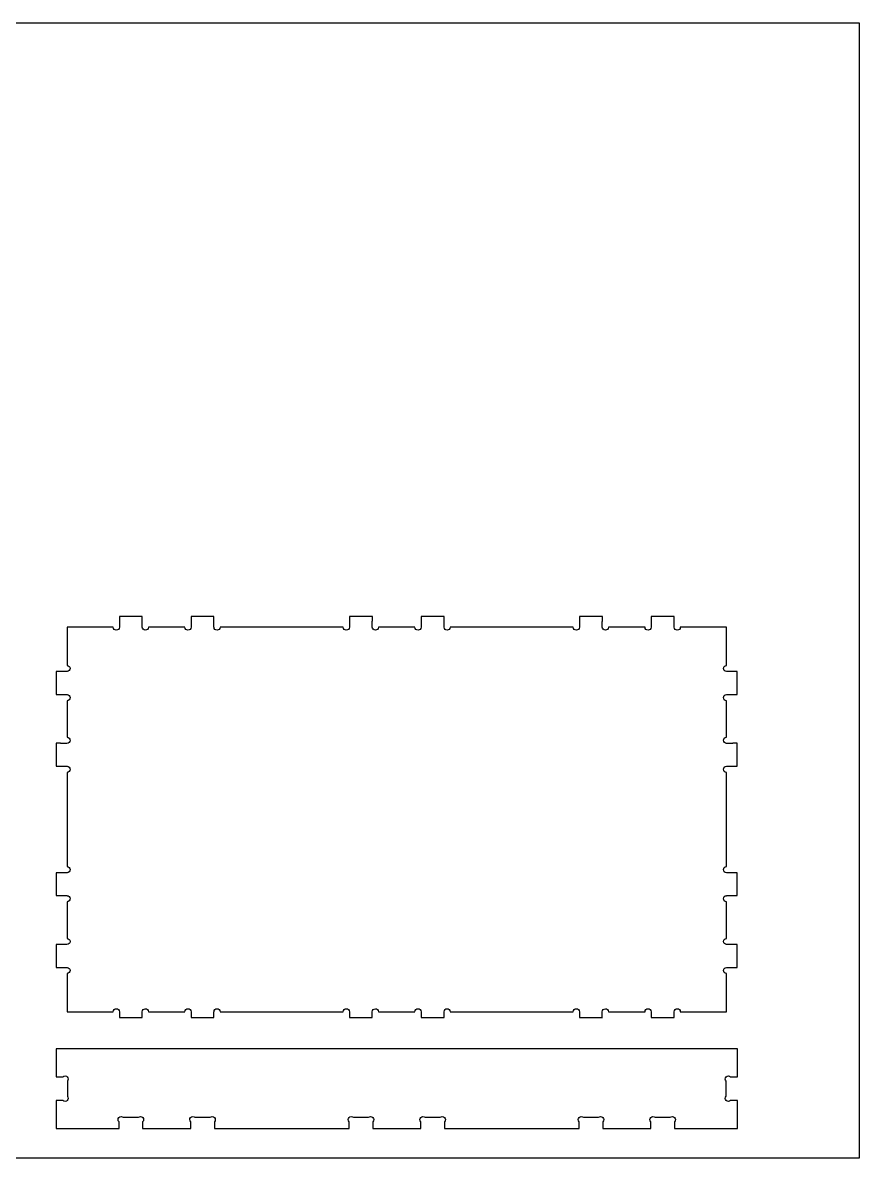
# Model space of a CAD drawing. Extents: x 0 to 4896, y 0 to 5028.
# Drawn here: x 1541 to 2439, y 2550 to 3769 of the extents above; entities that cross this region are included whole.
import ezdxf

# ---------------------------------------------------------------- set-up
doc = ezdxf.new("R2010")
doc.units = 0
doc.layers.add('Layer_1', color=7, linetype='CONTINUOUS')

msp = doc.modelspace()

# ---------------------------------------------------------------- linework, layer by layer
at = {"layer": 'Layer_1', "color": 1}
msp.add_lwpolyline([(0.634887, 3769.072726), (2438.984172, 3769.072726), (2438.984172, 2549.923582), (0.634887, 2549.923582), (0.634887, 3769.072726)], dxfattribs=at)
at = {"layer": 'Layer_1', "color": 7}
for points in [[(1644.440902, 3131.704628), (1644.440902, 3126.950876), (1644.440902, 3122.109072), (1644.440902, 3120.018934), (1644.387844, 3120.018934)], [(1669.039673, 3127.118516), (1669.039673, 3131.704628), (1644.442313, 3131.704628), (1644.440902, 3131.704628)], [(1668.942588, 3120.177543), (1668.942588, 3126.27185)], [(1746.077336, 3120.018934), (1746.042341, 3120.018934), (1746.042341, 3126.853792), (1746.042341, 3131.704628), (1721.43595, 3131.704628), (1721.43595, 3122.100323), (1721.43595, 3120.018934), (1721.382892, 3120.018934)], [(1916.08995, 3127.118516), (1916.08995, 3131.704628), (1891.492308, 3131.704628), (1891.492308, 3126.950876), (1891.492308, 3122.109072), (1891.492308, 3120.018934), (1891.439533, 3120.018934)], [(1915.992866, 3120.177543), (1915.992866, 3126.27185)], [(1993.127868, 3120.018934), (1993.092308, 3120.018934), (1993.092308, 3126.853792), (1993.092308, 3131.704628), (1968.486199, 3131.704628), (1968.486199, 3122.100323), (1968.486199, 3120.018934), (1968.433424, 3120.018934)], [(2163.131169, 3127.118516), (2163.131169, 3131.704628), (2138.533809, 3131.704628), (2138.533809, 3126.950876), (2138.533809, 3122.109072), (2138.533809, 3120.018934), (2138.489782, 3120.018934)], [(2163.042551, 3120.177543), (2163.042551, 3126.27185)], [(2240.177271, 3120.018934), (2240.133244, 3120.018934), (2240.133244, 3126.853792), (2240.133244, 3131.704628), (2215.527136, 3131.704628), (2215.527136, 3122.100323), (2215.527136, 3120.018934), (2215.482827, 3120.018934)], [(1637.799648, 3120.018934), (1588.287428, 3120.018934), (1588.287428, 3079.078932)], [(1714.79495, 3120.018934), (1675.530784, 3120.018934)], [(1884.851337, 3120.018934), (1752.665504, 3120.018934)], [(1961.845228, 3120.018934), (1922.581062, 3120.018934)], [(2131.901587, 3120.018934), (1999.715782, 3120.018934)], [(2208.894913, 3120.018934), (2169.630747, 3120.018934)], [(2296.277969, 3079.078932), (2296.277969, 3120.018934), (2246.765467, 3120.018934)], [(1588.287428, 3072.490736), (1588.287428, 3072.44671), (1581.452288, 3072.44671), (1576.601453, 3072.44671), (1576.601453, 3047.840601), (1586.206039, 3047.840601), (1588.287428, 3047.840601), (1588.287428, 3047.796292)], [(2296.277969, 3047.796292), (2296.277969, 3047.840601), (2298.359358, 3047.840601), (2307.963662, 3047.840601), (2307.963662, 3072.44671), (2303.112827, 3072.44671), (2296.277969, 3072.44671), (2296.277969, 3072.490736)], [(1588.287428, 3041.208379), (1588.287428, 3001.944212)], [(2296.277969, 3001.944212), (2296.277969, 3041.208379)], [(1581.187564, 2995.444634), (1576.601453, 2995.444634), (1576.601453, 2970.846992), (1581.355204, 2970.846992), (1586.197008, 2970.846992), (1588.287428, 2970.846992), (1588.287428, 2970.802965)], [(1588.128537, 2995.356016), (1582.03423, 2995.356016)], [(2296.277969, 2970.802965), (2296.277969, 2970.846992), (2298.368107, 2970.846992), (2303.209911, 2970.846992), (2307.963662, 2970.846992), (2307.963662, 2995.444634), (2303.377551, 2995.444634)], [(2302.530884, 2995.356016), (2296.436578, 2995.356016)], [(1588.287428, 2964.21477), (1588.287428, 2863.11769)], [(2296.277969, 2863.11769), (2296.277969, 2964.21477)], [(1588.287428, 2856.529494), (1588.287428, 2856.485468), (1581.452288, 2856.485468), (1576.601453, 2856.485468), (1576.601453, 2831.879076), (1586.206039, 2831.879076), (1588.287428, 2831.879076), (1588.287428, 2831.83505)], [(2296.277969, 2831.83505), (2296.277969, 2831.879076), (2298.359358, 2831.879076), (2307.963662, 2831.879076), (2307.963662, 2856.485468), (2303.112827, 2856.485468), (2296.277969, 2856.485468), (2296.277969, 2856.529494)], [(1588.287428, 2825.246854), (1588.287428, 2785.982688)], [(2296.277969, 2785.982688), (2296.277969, 2825.246854)], [(1581.187564, 2779.48311), (1576.601453, 2779.48311), (1576.601453, 2754.88575), (1581.355204, 2754.88575), (1586.197008, 2754.88575), (1588.287428, 2754.88575), (1588.287428, 2754.841723)], [(1588.128537, 2779.394492), (1582.03423, 2779.394492)], [(2296.277969, 2754.841723), (2296.277969, 2754.88575), (2298.368107, 2754.88575), (2303.209911, 2754.88575), (2307.963662, 2754.88575), (2307.963662, 2779.48311), (2303.377551, 2779.48311)], [(2302.530884, 2779.394492), (2296.436578, 2779.394492)], [(1588.287428, 2748.253528), (1588.287428, 2707.304776), (1637.799648, 2707.304776)], [(2246.765467, 2707.304776), (2296.277969, 2707.304776), (2296.277969, 2748.253528)], [(1644.387844, 2707.304776), (1644.43187, 2707.304776), (1644.43187, 2705.708528), (1644.43187, 2700.954776), (1668.949926, 2700.954776)], [(1668.941459, 2701.06061), (1668.941459, 2707.154916)], [(1675.529655, 2707.304776), (1714.793822, 2707.304776)], [(1721.381735, 2707.304776), (1721.426044, 2707.304776), (1721.426044, 2700.954776), (1746.032153, 2700.954776), (1746.032153, 2705.805612), (1746.032153, 2707.304776), (1746.076179, 2707.304776)], [(1752.664375, 2707.304776), (1884.850208, 2707.304776)], [(1891.438404, 2707.304776), (1891.48243, 2707.304776), (1891.48243, 2705.708528), (1891.48243, 2700.954776), (1916.000486, 2700.954776)], [(1915.992019, 2701.06061), (1915.992019, 2707.154916)], [(1922.580215, 2707.304776), (1961.844382, 2707.304776)], [(1968.432577, 2707.304776), (1968.476604, 2707.304776), (1968.476604, 2700.954776), (1993.082713, 2700.954776), (1993.082713, 2705.805612), (1993.082713, 2707.304776), (1993.127022, 2707.304776)], [(1999.714935, 2707.304776), (2131.90074, 2707.304776)], [(2138.488936, 2707.304776), (2138.532962, 2707.304776), (2138.532962, 2705.708528), (2138.532962, 2700.954776), (2163.051018, 2700.954776)], [(2163.042551, 2701.06061), (2163.042551, 2707.154916)], [(2169.630747, 2707.304776), (2208.894913, 2707.304776)], [(2215.482827, 2707.304776), (2215.527136, 2707.304776), (2215.527136, 2700.954776), (2240.133244, 2700.954776), (2240.133244, 2705.805612), (2240.133244, 2707.304776), (2240.177271, 2707.304776)], [(1576.412364, 2667.430163), (1576.412364, 2637.285161), (1583.811666, 2637.285161)], [(2300.753167, 2637.285161), (2308.152751, 2637.285161), (2308.152751, 2667.430163), (1576.412364, 2667.430163), (1576.412364, 2667.430163)], [(1588.565417, 2632.69905), (1588.565417, 2616.480303)], [(2295.999416, 2616.471272), (2295.999416, 2632.690301)], [(1583.811666, 2611.885161), (1576.412364, 2611.885161), (1576.412364, 2581.740441), (1644.039864, 2581.740441), (1644.039864, 2589.140025)], [(2240.525251, 2589.140025), (2240.525251, 2581.740441), (2308.152751, 2581.740441), (2308.152751, 2611.885161), (2300.753167, 2611.885161)], [(1648.625975, 2593.893494), (1664.845004, 2593.893494)], [(1669.439864, 2589.140025), (1669.439864, 2581.740441), (1721.033473, 2581.740441), (1721.033473, 2589.140025)], [(1725.619584, 2593.893494), (1741.838613, 2593.893494)], [(1746.433473, 2589.140025), (1746.433473, 2581.740441), (1891.090142, 2581.740441), (1891.090142, 2589.140025)], [(1895.676253, 2593.893494), (1911.894999, 2593.893494)], [(1916.490142, 2589.140025), (1916.490142, 2581.740441), (1968.08375, 2581.740441), (1968.08375, 2589.140025)], [(1972.669862, 2593.893494), (1988.88889, 2593.893494)], [(1993.48375, 2589.140025), (1993.48375, 2581.740441), (2138.131642, 2581.740441), (2138.131642, 2589.140025)], [(2142.717753, 2593.893494), (2158.9365, 2593.893494)], [(2163.531642, 2589.140025), (2163.531642, 2581.740441), (2215.125251, 2581.740441), (2215.125251, 2589.140025)], [(2219.711362, 2593.893494), (2235.930391, 2593.893494)]]:
    msp.add_lwpolyline(points, dxfattribs=at)
for points in [[(1668.942588, 3126.27185), (1668.942588, 3126.541654), (1668.979277, 3126.805814), (1669.039673, 3127.05671)], [(1669.039673, 3127.05671), (1669.039673, 3127.076465), (1669.039673, 3127.099043), (1669.039673, 3127.118516)], [(1915.992866, 3126.27185), (1915.992866, 3126.53855), (1916.030966, 3126.799605), (1916.08995, 3127.047961)], [(1916.08995, 3127.047961), (1916.08995, 3127.070539), (1916.08995, 3127.096221), (1916.08995, 3127.118516)], [(2163.042551, 3126.27185), (2163.042551, 3126.532623), (2163.083191, 3126.786905), (2163.139636, 3127.030181)], [(2163.139636, 3127.030181), (2163.139636, 3127.060379), (2163.133991, 3127.090576), (2163.131169, 3127.118516)], [(1641.08923, 3116.879212), (1639.314335, 3116.879212), (1637.883186, 3118.265205), (1637.799648, 3120.018934)], [(1644.387844, 3120.018934), (1644.304024, 3118.265205), (1642.864973, 3116.879212), (1641.08923, 3116.879212)], [(1672.241202, 3116.879212), (1670.411555, 3116.879212), (1668.942588, 3118.348179), (1668.942588, 3120.177543)], [(1675.530784, 3120.018934), (1675.447246, 3118.265205), (1674.016379, 3116.879212), (1672.241202, 3116.879212)], [(1718.093282, 3116.879212), (1716.318104, 3116.879212), (1714.87877, 3118.265205), (1714.79495, 3120.018934)], [(1721.382892, 3120.018934), (1721.299636, 3118.265205), (1719.868205, 3116.879212), (1718.093282, 3116.879212)], [(1749.367173, 3116.879212), (1747.591995, 3116.879212), (1746.160846, 3118.265205), (1746.077336, 3120.018934)], [(1752.665504, 3120.018934), (1752.581684, 3118.265205), (1751.14235, 3116.879212), (1749.367173, 3116.879212)], [(1888.141202, 3116.879212), (1886.365742, 3116.879212), (1884.934875, 3118.265205), (1884.851337, 3120.018934)], [(1891.439533, 3120.018934), (1891.35543, 3118.265205), (1889.916097, 3116.879212), (1888.141202, 3116.879212)], [(1919.291197, 3116.879212), (1917.462115, 3116.879212), (1915.992866, 3118.348179), (1915.992866, 3120.177543)], [(1922.581062, 3120.018934), (1922.497524, 3118.265205), (1921.066939, 3116.879212), (1919.291197, 3116.879212)], [(1965.143559, 3116.879212), (1963.368382, 3116.879212), (1961.929048, 3118.265205), (1961.845228, 3120.018934)], [(1968.433424, 3120.018934), (1968.349886, 3118.265205), (1966.918737, 3116.879212), (1965.143559, 3116.879212)], [(1996.41745, 3116.879212), (1994.642555, 3116.879212), (1993.211124, 3118.265205), (1993.127868, 3120.018934)], [(1999.715782, 3120.018934), (1999.631962, 3118.265205), (1998.192628, 3116.879212), (1996.41745, 3116.879212)], [(2135.191169, 3116.879212), (2133.416273, 3116.879212), (2131.985124, 3118.265205), (2131.901587, 3120.018934)], [(2138.489782, 3120.018934), (2138.40568, 3118.265205), (2136.966629, 3116.879212), (2135.191169, 3116.879212)], [(2166.341164, 3116.879212), (2164.511518, 3116.879212), (2163.042551, 3118.348179), (2163.042551, 3120.177543)], [(2169.630747, 3120.018934), (2169.547209, 3118.265205), (2168.11606, 3116.879212), (2166.341164, 3116.879212)], [(2212.193244, 3116.879212), (2210.418067, 3116.879212), (2208.978733, 3118.265205), (2208.894913, 3120.018934)], [(2215.482827, 3120.018934), (2215.399571, 3118.265205), (2213.968422, 3116.879212), (2212.193244, 3116.879212)], [(2243.467136, 3116.879212), (2241.691958, 3116.879212), (2240.260809, 3118.265205), (2240.177271, 3120.018934)], [(2246.765467, 3120.018934), (2246.681647, 3118.265205), (2245.242031, 3116.879212), (2243.467136, 3116.879212)], [(1588.287428, 3079.078932), (1590.040875, 3078.995112), (1591.42715, 3077.555496), (1591.42715, 3075.780601)], [(1591.42715, 3075.780601), (1591.42715, 3074.005423), (1590.040875, 3072.574274), (1588.287428, 3072.490736)], [(2293.138247, 3075.780601), (2293.138247, 3077.555496), (2294.52424, 3078.995112), (2296.277969, 3079.078932)], [(2296.277969, 3072.490736), (2294.52424, 3072.574274), (2293.138247, 3074.005423), (2293.138247, 3075.780601)], [(1588.287428, 3047.796292), (1590.040875, 3047.713036), (1591.42715, 3046.281888), (1591.42715, 3044.50671)], [(1591.42715, 3044.50671), (1591.42715, 3042.731532), (1590.040875, 3041.292199), (1588.287428, 3041.208379)], [(2293.138247, 3044.50671), (2293.138247, 3046.281888), (2294.52424, 3047.713036), (2296.277969, 3047.796292)], [(2296.277969, 3041.208379), (2294.52424, 3041.292199), (2293.138247, 3042.731532), (2293.138247, 3044.50671)], [(1588.287428, 3001.944212), (1590.040875, 3001.860674), (1591.42715, 3000.429525), (1591.42715, 2998.654348)], [(2293.138247, 2998.654348), (2293.138247, 3000.429525), (2294.52424, 3001.860674), (2296.277969, 3001.944212)], [(1581.275899, 2995.453101), (1581.245956, 2995.450279), (1581.215758, 2995.447456), (1581.187564, 2995.444634)], [(1582.03423, 2995.356016), (1581.773739, 2995.356016), (1581.519175, 2995.396374), (1581.275899, 2995.453101)], [(1591.42715, 2998.654348), (1591.42715, 2996.825265), (1589.957902, 2995.356016), (1588.128537, 2995.356016)], [(2296.436578, 2995.356016), (2294.607213, 2995.356016), (2293.138247, 2996.825265), (2293.138247, 2998.654348)], [(2303.289498, 2995.453101), (2303.046222, 2995.396374), (2302.791658, 2995.356016), (2302.530884, 2995.356016)], [(2303.377551, 2995.444634), (2303.349329, 2995.447456), (2303.319413, 2995.453101), (2303.289498, 2995.453101)], [(1588.287428, 2970.802965), (1590.040875, 2970.719145), (1591.42715, 2969.27953), (1591.42715, 2967.504634)], [(1591.42715, 2967.504634), (1591.42715, 2965.729456), (1590.040875, 2964.298308), (1588.287428, 2964.21477)], [(2293.138247, 2967.504634), (2293.138247, 2969.27953), (2294.52424, 2970.719145), (2296.277969, 2970.802965)], [(2296.277969, 2964.21477), (2294.52424, 2964.298308), (2293.138247, 2965.729456), (2293.138247, 2967.504634)], [(1588.287428, 2863.11769), (1590.040875, 2863.033588), (1591.42715, 2861.594254), (1591.42715, 2859.819076)], [(1591.42715, 2859.819076), (1591.42715, 2858.043899), (1590.040875, 2856.613032), (1588.287428, 2856.529494)], [(2293.138247, 2859.819076), (2293.138247, 2861.594254), (2294.52424, 2863.033588), (2296.277969, 2863.11769)], [(2296.277969, 2856.529494), (2294.52424, 2856.613032), (2293.138247, 2858.043899), (2293.138247, 2859.819076)], [(1588.287428, 2831.83505), (1590.040875, 2831.751512), (1591.42715, 2830.320645), (1591.42715, 2828.545468)], [(1591.42715, 2828.545468), (1591.42715, 2826.77029), (1590.040875, 2825.330956), (1588.287428, 2825.246854)], [(2293.138247, 2828.545468), (2293.138247, 2830.320645), (2294.52424, 2831.751512), (2296.277969, 2831.83505)], [(2296.277969, 2825.246854), (2294.52424, 2825.330956), (2293.138247, 2826.77029), (2293.138247, 2828.545468)], [(1591.42715, 2782.693105), (1591.42715, 2780.863741), (1589.957902, 2779.394492), (1588.128537, 2779.394492)], [(1588.287428, 2785.982688), (1590.040875, 2785.89915), (1591.42715, 2784.468283), (1591.42715, 2782.693105)], [(2293.138247, 2782.693105), (2293.138247, 2784.468283), (2294.52424, 2785.89915), (2296.277969, 2785.982688)], [(2296.436578, 2779.394492), (2294.607213, 2779.394492), (2293.138247, 2780.863741), (2293.138247, 2782.693105)], [(1581.275899, 2779.491576), (1581.245956, 2779.488754), (1581.215758, 2779.485932), (1581.187564, 2779.48311)], [(1582.03423, 2779.394492), (1581.773739, 2779.394492), (1581.519175, 2779.435132), (1581.275899, 2779.491576)], [(2303.289498, 2779.491576), (2303.046222, 2779.435132), (2302.791658, 2779.394492), (2302.530884, 2779.394492)], [(2303.377551, 2779.48311), (2303.349329, 2779.485932), (2303.319413, 2779.491576), (2303.289498, 2779.491576)], [(1588.287428, 2754.841723), (1590.040875, 2754.757621), (1591.42715, 2753.318288), (1591.42715, 2751.54311)], [(1591.42715, 2751.54311), (1591.42715, 2749.767932), (1590.040875, 2748.337065), (1588.287428, 2748.253528)], [(2293.138247, 2751.54311), (2293.138247, 2753.318288), (2294.52424, 2754.757621), (2296.277969, 2754.841723)], [(2296.277969, 2748.253528), (2294.52424, 2748.337065), (2293.138247, 2749.767932), (2293.138247, 2751.54311)], [(1637.799648, 2707.304776), (1637.878642, 2709.062456), (1639.311513, 2710.453248), (1641.08923, 2710.453248)], [(1641.08923, 2710.453248), (1642.867513, 2710.453248), (1644.308257, 2709.062456), (1644.387844, 2707.304776)], [(1668.941459, 2707.154916), (1668.941459, 2708.984281), (1670.410708, 2710.453248), (1672.240073, 2710.453248)], [(1672.240073, 2710.453248), (1674.01779, 2710.453248), (1675.450633, 2709.062456), (1675.529655, 2707.304776)], [(1714.793822, 2707.304776), (1714.873126, 2709.062456), (1716.314435, 2710.453248), (1718.092153, 2710.453248)], [(1718.092153, 2710.453248), (1719.870435, 2710.453248), (1721.302713, 2709.062456), (1721.381735, 2707.304776)], [(1746.076179, 2707.304776), (1746.155512, 2709.062456), (1747.587762, 2710.453248), (1749.366044, 2710.453248)], [(1749.366044, 2710.453248), (1751.144044, 2710.453248), (1752.58507, 2709.062456), (1752.664375, 2707.304776)], [(1884.850208, 2707.304776), (1884.92923, 2709.062456), (1886.36179, 2710.453248), (1888.140073, 2710.453248)], [(1888.140073, 2710.453248), (1889.91779, 2710.453248), (1891.358817, 2709.062456), (1891.438404, 2707.304776)], [(1915.992019, 2707.154916), (1915.992019, 2708.984281), (1917.46155, 2710.453248), (1919.29035, 2710.453248)], [(1919.29035, 2710.453248), (1921.068915, 2710.453248), (1922.501193, 2709.062456), (1922.580215, 2707.304776)], [(1961.844382, 2707.304776), (1961.923686, 2709.062456), (1963.364713, 2710.453248), (1965.142713, 2710.453248)], [(1965.142713, 2710.453248), (1966.920713, 2710.453248), (1968.353273, 2709.062456), (1968.432577, 2707.304776)], [(1993.127022, 2707.304776), (1993.206044, 2709.062456), (1994.638322, 2710.453248), (1996.416604, 2710.453248)], [(1996.416604, 2710.453248), (1998.194604, 2710.453248), (1999.63563, 2709.062456), (1999.714935, 2707.304776)], [(2131.90074, 2707.304776), (2131.979762, 2709.062456), (2133.412604, 2710.453248), (2135.190322, 2710.453248)], [(2135.190322, 2710.453248), (2136.968604, 2710.453248), (2138.409349, 2709.062456), (2138.488936, 2707.304776)], [(2163.042551, 2707.154916), (2163.042551, 2708.984281), (2164.5118, 2710.453248), (2166.341164, 2710.453248)], [(2166.341164, 2710.453248), (2168.118882, 2710.453248), (2169.551724, 2709.062456), (2169.630747, 2707.304776)], [(2208.894913, 2707.304776), (2208.974218, 2709.062456), (2210.415244, 2710.453248), (2212.193244, 2710.453248)], [(2212.193244, 2710.453248), (2213.971527, 2710.453248), (2215.403804, 2709.062456), (2215.482827, 2707.304776)], [(2240.177271, 2707.304776), (2240.256576, 2709.062456), (2241.689136, 2710.453248), (2243.467136, 2710.453248)], [(2243.467136, 2710.453248), (2245.245136, 2710.453248), (2246.686162, 2709.062456), (2246.765467, 2707.304776)], [(1668.949926, 2700.954776), (1668.949926, 2700.990619), (1668.941459, 2701.024485), (1668.941459, 2701.06061)], [(1916.000486, 2700.954776), (1916.000486, 2700.990619), (1915.992019, 2701.024485), (1915.992019, 2701.06061)], [(2163.051018, 2700.954776), (2163.051018, 2700.990619), (2163.042551, 2701.024485), (2163.042551, 2701.06061)], [(1583.811666, 2637.285161), (1584.412799, 2637.915928), (1585.258055, 2638.308216), (1586.201806, 2638.308216)], [(1586.201806, 2638.308216), (1588.03117, 2638.308216), (1589.500419, 2636.83925), (1589.500419, 2635.009885)], [(1589.500419, 2635.009885), (1589.500419, 2634.109032), (1589.146513, 2633.293692), (1588.565417, 2632.69905)], [(2295.064696, 2635.001136), (2295.064696, 2636.830501), (2296.533944, 2638.308216), (2298.363309, 2638.308216)], [(2295.999416, 2632.690301), (2295.418038, 2633.284943), (2295.064696, 2634.099719), (2295.064696, 2635.001136)], [(2298.363309, 2638.308216), (2299.304802, 2638.308216), (2300.152598, 2637.913952), (2300.753167, 2637.285161)], [(1586.201806, 2610.862105), (1585.259748, 2610.862105), (1584.412799, 2611.256652), (1583.811666, 2611.885161)], [(1589.500419, 2614.169468), (1589.500419, 2612.340103), (1588.03117, 2610.862105), (1586.201806, 2610.862105)], [(1588.565417, 2616.480303), (1589.146795, 2615.885661), (1589.500419, 2615.070885), (1589.500419, 2614.169468)], [(2295.064696, 2614.160719), (2295.064696, 2615.061572), (2295.41832, 2615.87663), (2295.999416, 2616.471272)], [(2298.363309, 2610.862105), (2296.533944, 2610.862105), (2295.064696, 2612.331354), (2295.064696, 2614.160719)], [(2300.753167, 2611.885161), (2300.152316, 2611.254394), (2299.30706, 2610.862105), (2298.363309, 2610.862105)], [(1643.016808, 2591.529883), (1643.016808, 2593.359248), (1644.485775, 2594.828496), (1646.315139, 2594.828496)], [(1644.039864, 2589.140025), (1643.409097, 2589.740594), (1643.016808, 2590.586132), (1643.016808, 2591.529883)], [(1646.315139, 2594.828496), (1647.215993, 2594.828496), (1648.031333, 2594.47459), (1648.625975, 2593.893494)], [(1664.845004, 2593.893494), (1665.439364, 2594.474872), (1666.254422, 2594.828496), (1667.155557, 2594.828496)], [(1667.155557, 2594.828496), (1668.984922, 2594.828496), (1670.462919, 2593.359248), (1670.462919, 2591.529883)], [(1670.462919, 2591.529883), (1670.462919, 2590.587825), (1670.068655, 2589.740312), (1669.439864, 2589.140025)], [(1720.010417, 2591.529883), (1720.010417, 2593.359248), (1721.479666, 2594.828496), (1723.30903, 2594.828496)], [(1721.033473, 2589.140025), (1720.402706, 2589.740594), (1720.010417, 2590.586132), (1720.010417, 2591.529883)], [(1723.30903, 2594.828496), (1724.210166, 2594.828496), (1725.024942, 2594.47459), (1725.619584, 2593.893494)], [(1741.838613, 2593.893494), (1742.433255, 2594.474872), (1743.24803, 2594.828496), (1744.149448, 2594.828496)], [(1744.149448, 2594.828496), (1745.97853, 2594.828496), (1747.456528, 2593.359248), (1747.456528, 2591.529883)], [(1747.456528, 2591.529883), (1747.456528, 2590.587825), (1747.061982, 2589.740312), (1746.433473, 2589.140025)], [(1890.067086, 2591.529883), (1890.067086, 2593.359248), (1891.536053, 2594.828496), (1893.365417, 2594.828496)], [(1891.090142, 2589.140025), (1890.459375, 2589.740594), (1890.067086, 2590.586132), (1890.067086, 2591.529883)], [(1893.365417, 2594.828496), (1894.26627, 2594.828496), (1895.08161, 2594.47459), (1895.676253, 2593.893494)], [(1911.894999, 2593.893494), (1912.489924, 2594.474872), (1913.304699, 2594.828496), (1914.205835, 2594.828496)], [(1914.205835, 2594.828496), (1916.035199, 2594.828496), (1917.513197, 2593.359248), (1917.513197, 2591.529883)], [(1917.513197, 2591.529883), (1917.513197, 2590.587825), (1917.118933, 2589.740312), (1916.490142, 2589.140025)], [(1967.060695, 2591.529883), (1967.060695, 2593.359248), (1968.529944, 2594.828496), (1970.359308, 2594.828496)], [(1968.08375, 2589.140025), (1967.452984, 2589.740594), (1967.060695, 2590.586132), (1967.060695, 2591.529883)], [(1970.359308, 2594.828496), (1971.260162, 2594.828496), (1972.075219, 2594.47459), (1972.669862, 2593.893494)], [(1988.88889, 2593.893494), (1989.483533, 2594.474872), (1990.29859, 2594.828496), (1991.199444, 2594.828496)], [(1991.199444, 2594.828496), (1993.028808, 2594.828496), (1994.506806, 2593.359248), (1994.506806, 2591.529883)], [(1994.506806, 2591.529883), (1994.506806, 2590.587825), (1994.112259, 2589.740312), (1993.48375, 2589.140025)], [(2137.108304, 2591.529883), (2137.108304, 2593.359248), (2138.577836, 2594.828496), (2140.406918, 2594.828496)], [(2138.131642, 2589.140025), (2137.500311, 2589.740594), (2137.108304, 2590.586132), (2137.108304, 2591.529883)], [(2140.406918, 2594.828496), (2141.308053, 2594.828496), (2142.123111, 2594.47459), (2142.717753, 2593.893494)], [(2158.9365, 2593.893494), (2159.531142, 2594.474872), (2160.3462, 2594.828496), (2161.247336, 2594.828496)], [(2161.247336, 2594.828496), (2163.0767, 2594.828496), (2164.554416, 2593.359248), (2164.554416, 2591.529883)], [(2164.554416, 2591.529883), (2164.554416, 2590.587825), (2164.159587, 2589.740312), (2163.531642, 2589.140025)], [(2214.102196, 2591.529883), (2214.102196, 2593.359248), (2215.571727, 2594.828496), (2217.400527, 2594.828496)], [(2215.125251, 2589.140025), (2214.494484, 2589.740594), (2214.102196, 2590.586132), (2214.102196, 2591.529883)], [(2217.400527, 2594.828496), (2218.30138, 2594.828496), (2219.11672, 2594.47459), (2219.711362, 2593.893494)], [(2235.930391, 2593.893494), (2236.525033, 2594.474872), (2237.339527, 2594.828496), (2238.240944, 2594.828496)], [(2238.240944, 2594.828496), (2240.070027, 2594.828496), (2241.548307, 2593.359248), (2241.548307, 2591.529883)], [(2241.548307, 2591.529883), (2241.548307, 2590.587825), (2241.154042, 2589.740312), (2240.525251, 2589.140025)]]:
    msp.add_open_spline(points, degree=3, dxfattribs=at)

doc.saveas('drawing.dxf')
